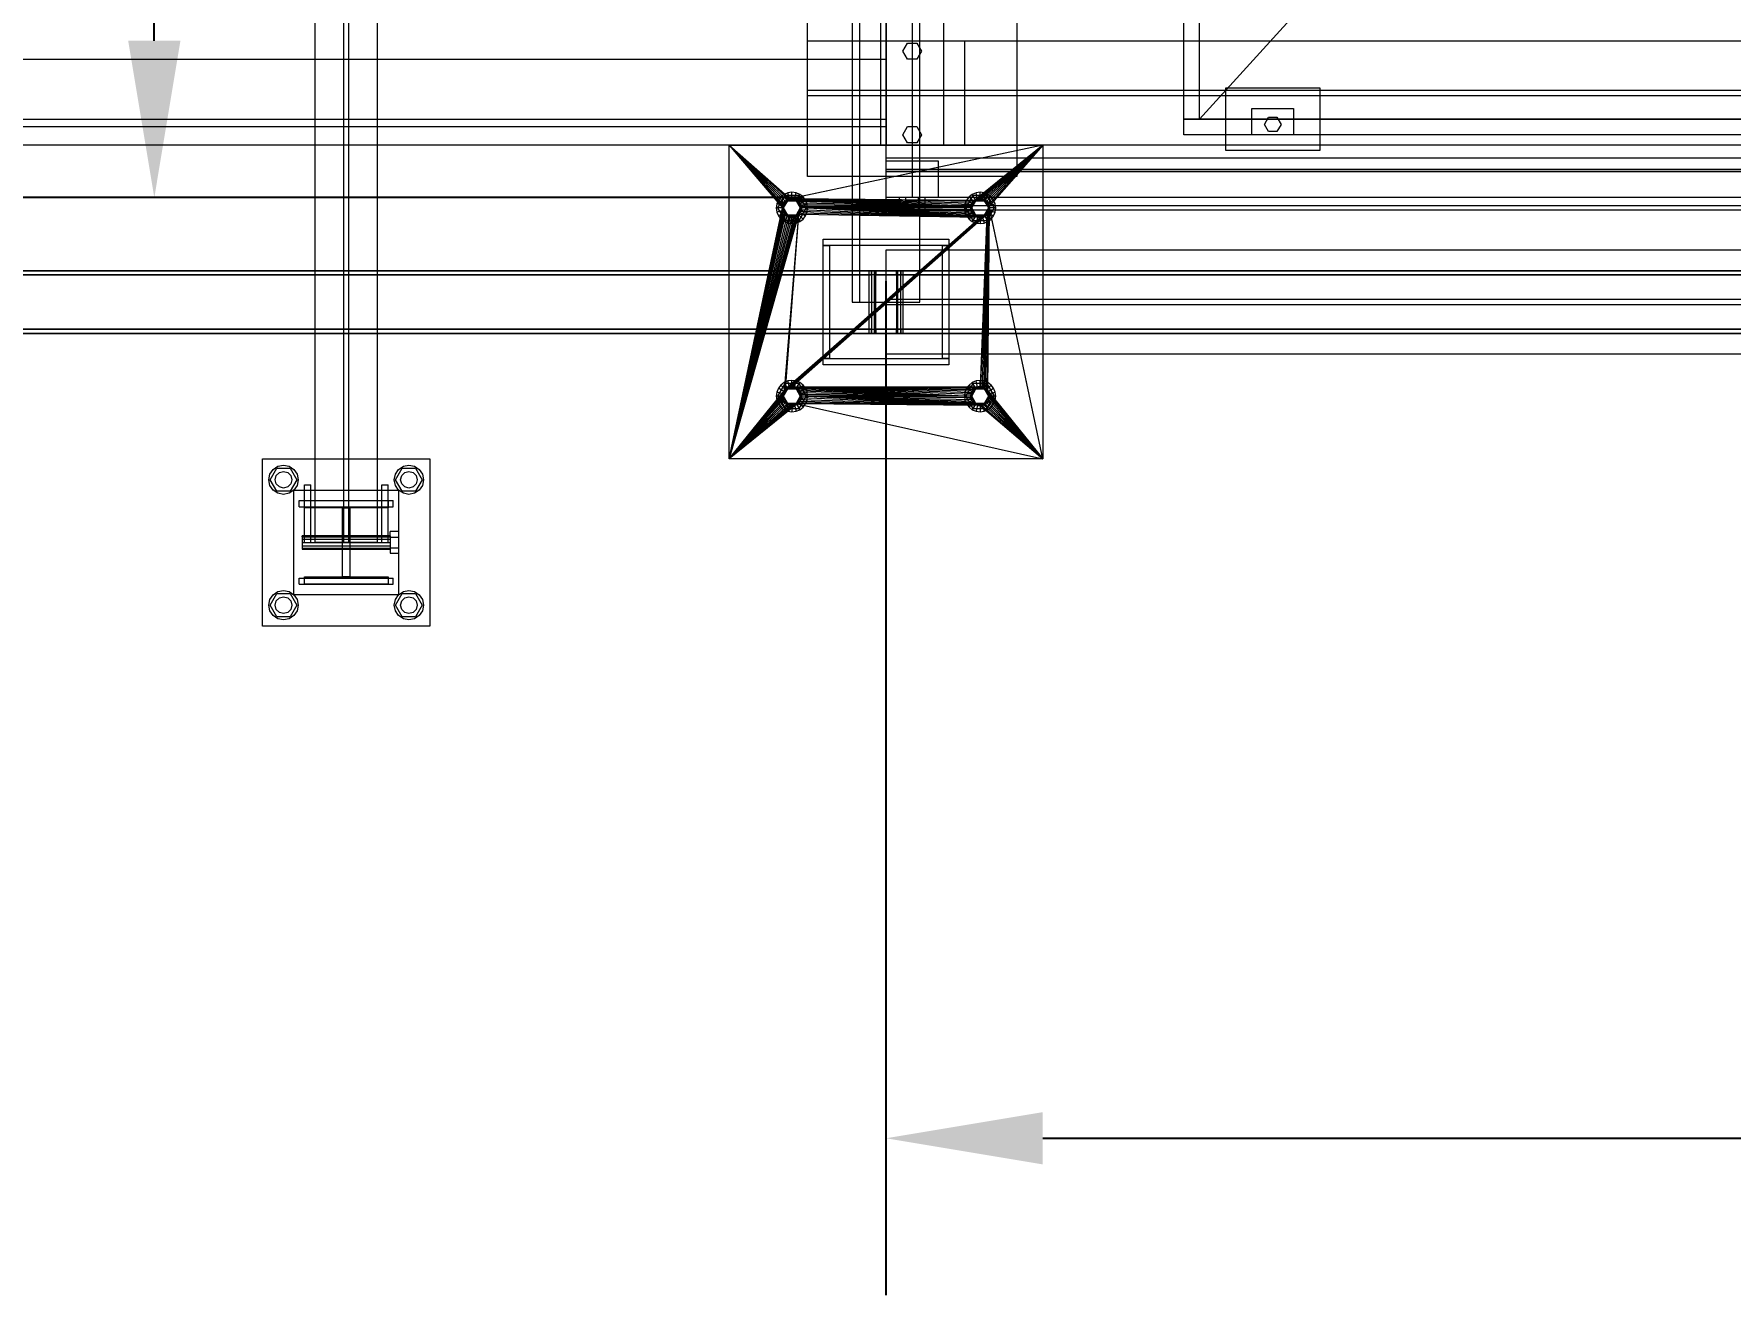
# Model space of a CAD drawing. Header units: millimetres. Extents: x -1970 to 34302, y -65268 to 6837.
# Drawn here: x 9754 to 11377, y -19700 to -18494 of the extents above; entities that cross this region are included whole.
import ezdxf

# ---------------------------------------------------------------- set-up
doc = ezdxf.new("R2010")
doc.units = ezdxf.units.MM
for name, color, linetype, lineweight in [('COTAS_O', 1, 'Continuous', 0), ('superior_C01', 7, 'Continuous', 0), ('superior_mezcladora', 7, 'Continuous', 0)]:
    doc.layers.add(name, color=color, linetype=linetype, lineweight=lineweight)
doc.dimstyles.new('R19_100', dxfattribs={"dimtxt": 250, "dimasz": 150, "dimexe": 150, "dimexo": 80, "dimgap": 100, "dimtad": 1, "dimtih": 1, "dimtoh": 1, "dimdsep": 46, "dimcen": 0.09, "dimadec": 0, "dimazin": 0, "dimtfac": 1, "dimtdec": 4, "dimtofl": 0, "dimtmove": 0, "dimatfit": 3, "dimfxl": 1, "dimtolj": 1, "dimtzin": 0, "dimarcsym": 0})

# ---------------------------------------------------------------- blocks, each defined once
blk = doc.blocks.new('*D28')
at = {"layer": 'COTAS_O', "color": 0, "lineweight": -2, "transparency": 16777216}
for p, q in [((10569.5, -18730), (10569.5, -19700)), ((16769.5, -18730), (16769.5, -19700)), ((10719.5, -19550), (16619.5, -19550))]:
    blk.add_line(p, q, dxfattribs=at)
at = {"layer": 'COTAS_O', "color": 0, "transparency": 16777216}
for points in [[(10719.5, -19525), (10719.5, -19575), (10569.5, -19550)], [(16619.5, -19525), (16619.5, -19575), (16769.5, -19550)]]:
    blk.add_solid(points, dxfattribs=at)
at = {"layer": 'Defpoints', "color": 0, "transparency": 16777216}
for p in [(10569.5, -18650), (16769.5, -18650), (16769.5, -19550)]:
    blk.add_point(p, dxfattribs=at)
blk = doc.blocks.new('*D29')
at = {"layer": 'COTAS_O', "color": 0, "lineweight": -2, "transparency": 16777216}
for p, q in [((10489.5, -17350), (9719.5, -17350)), ((9869.5, -18500), (9869.5, -17500)), ((10489.5, -18650), (9719.5, -18650))]:
    blk.add_line(p, q, dxfattribs=at)
at = {"layer": 'COTAS_O', "color": 0, "transparency": 16777216}
for points in [[(9844.5, -17500), (9894.5, -17500), (9869.5, -17350)], [(9844.5, -18500), (9894.5, -18500), (9869.5, -18650)]]:
    blk.add_solid(points, dxfattribs=at)
at = {"layer": 'Defpoints', "color": 0, "transparency": 16777216}
for p in [(9869.5, -17350), (10569.5, -17350), (10569.5, -18650)]:
    blk.add_point(p, dxfattribs=at)

msp = doc.modelspace()

# ---------------------------------------------------------------- linework, layer by layer
at = {"layer": 'superior_C01'}
for p, q in [((10023.098, -17020), (10023.098, -18980)), ((10050.598, -17020), (10050.598, -18980)), ((10055.598, -18980), (10055.598, -17020)), ((10083.098, -18980), (10083.098, -17020)), ((9973.098, -19060), (9973.098, -18900)), ((9973.098, -18900), (10133.098, -18900)), ((10133.098, -18900), (10133.098, -19060)), ((9979.098, -18920), (9980.163, -18914.642)), ((9980.163, -18925.358), (9979.098, -18920)), ((9980.163, -18914.642), (9983.198, -18910.101)), ((9980.298, -18920), (9986.698, -18908.915)), ((9986.698, -18931.085), (9980.298, -18920)), ((9983.198, -18910.101), (9987.74, -18907.066)), ((9985.098, -18920), (9986.169, -18916)), ((9986.169, -18924), (9985.098, -18920)), ((9986.169, -18916), (9989.098, -18913.072)), ((9986.698, -18908.915), (9999.498, -18908.915)), ((9987.74, -18907.066), (9993.098, -18906)), ((9989.098, -18913.072), (9993.098, -18912)), ((9993.098, -18906), (9998.455, -18907.066)), ((9993.098, -18912), (9997.098, -18913.072)), ((9997.098, -18913.072), (10000.026, -18916)), ((9998.455, -18907.066), (10002.997, -18910.101)), ((9999.498, -18908.915), (10005.898, -18920)), ((10005.898, -18920), (9999.498, -18931.085)), ((10000.026, -18916), (10001.098, -18920)), ((10001.098, -18920), (10000.026, -18924)), ((10002.997, -18910.101), (10006.032, -18914.642)), ((10006.032, -18914.642), (10007.098, -18920)), ((10007.098, -18920), (10006.032, -18925.358)), ((10099.098, -18920), (10100.163, -18914.642)), ((10100.163, -18925.358), (10099.098, -18920)), ((10100.163, -18914.642), (10103.198, -18910.101)), ((10100.298, -18920), (10106.698, -18908.915)), ((10106.698, -18931.085), (10100.298, -18920)), ((10103.198, -18910.101), (10107.74, -18907.066)), ((10105.098, -18920), (10106.169, -18916)), ((10106.169, -18924), (10105.098, -18920)), ((10106.169, -18916), (10109.098, -18913.072)), ((10106.698, -18908.915), (10119.498, -18908.915)), ((10107.74, -18907.066), (10113.098, -18906)), ((10109.098, -18913.072), (10113.098, -18912)), ((10113.098, -18906), (10118.455, -18907.066)), ((10113.098, -18912), (10117.098, -18913.072)), ((10117.098, -18913.072), (10120.026, -18916)), ((10118.455, -18907.066), (10122.997, -18910.101)), ((10119.498, -18908.915), (10125.898, -18920)), ((10125.898, -18920), (10119.498, -18931.085)), ((10120.026, -18916), (10121.098, -18920)), ((10121.098, -18920), (10120.026, -18924)), ((10122.997, -18910.101), (10126.032, -18914.642)), ((10126.032, -18914.642), (10127.098, -18920)), ((10127.098, -18920), (10126.032, -18925.358)), ((9983.198, -18929.899), (9980.163, -18925.358)), ((9987.74, -18932.934), (9983.198, -18929.899)), ((9989.098, -18926.928), (9986.169, -18924)), ((9999.498, -18931.085), (9986.698, -18931.085)), ((9993.098, -18934), (9987.74, -18932.934)), ((9993.098, -18928), (9989.098, -18926.928)), ((9997.098, -18926.928), (9993.098, -18928)), ((9998.455, -18932.934), (9993.098, -18934)), ((10000.026, -18924), (9997.098, -18926.928)), ((10002.997, -18929.899), (9998.455, -18932.934)), ((10006.032, -18925.358), (10002.997, -18929.899)), ((10003.098, -19030), (10003.098, -18930)), ((10003.098, -18930), (10103.098, -18930)), ((10013.098, -18980), (10013.098, -18925)), ((10013.098, -18925), (10019.098, -18925)), ((10019.098, -18980), (10019.098, -18925)), ((10087.098, -18980), (10087.098, -18925)), ((10087.098, -18925), (10093.098, -18925)), ((10093.098, -18980), (10093.098, -18925)), ((10103.198, -18929.899), (10100.163, -18925.358)), ((10103.098, -18930), (10103.098, -19030)), ((10107.74, -18932.934), (10103.198, -18929.899)), ((10109.098, -18926.928), (10106.169, -18924)), ((10119.498, -18931.085), (10106.698, -18931.085)), ((10113.098, -18934), (10107.74, -18932.934)), ((10113.098, -18928), (10109.098, -18926.928)), ((10117.098, -18926.928), (10113.098, -18928)), ((10118.455, -18932.934), (10113.098, -18934)), ((10120.026, -18924), (10117.098, -18926.928)), ((10122.997, -18929.899), (10118.455, -18932.934)), ((10126.032, -18925.358), (10122.997, -18929.899)), ((10008.098, -18940), (10098.098, -18940)), ((10008.098, -18946), (10008.098, -18940)), ((10008.098, -18946), (10098.098, -18946)), ((10013.098, -18947), (10013.098, -18940)), ((10013.098, -18940), (10093.098, -18940)), ((10093.098, -18947), (10013.098, -18947)), ((10049.598, -19013), (10049.598, -18947)), ((10049.598, -18947), (10056.598, -18947)), ((10056.598, -18947), (10056.598, -19013)), ((10093.098, -18940), (10093.098, -18947)), ((10098.098, -18946), (10098.098, -18940)), ((10095.098, -18974.8), (10095.098, -18969.6)), ((10103.098, -18969.6), (10095.098, -18969.6)), ((10103.098, -18969.6), (10103.098, -18974.8)), ((10011.098, -18974.457), (10011.098, -18973.6)), ((10095.098, -18973.6), (10011.098, -18973.6)), ((10011.098, -18974.457), (10011.098, -18976.8)), ((10011.098, -18974.457), (10095.098, -18974.457)), ((10011.098, -18976.8), (10011.098, -18980)), ((10011.098, -18976.8), (10095.098, -18976.8)), ((10011.098, -18980), (10011.098, -18983.2)), ((10011.098, -18980), (10095.098, -18980)), ((10011.098, -18983.2), (10011.098, -18985.543)), ((10011.098, -18983.2), (10095.098, -18983.2)), ((10011.098, -18985.543), (10011.098, -18986.4)), ((10011.098, -18985.543), (10095.098, -18985.543)), ((10013.098, -18980), (10019.098, -18980)), ((10083.098, -18980), (10023.098, -18980)), ((10055.598, -18980), (10050.598, -18980)), ((10087.098, -18980), (10093.098, -18980)), ((10095.098, -18973.6), (10095.098, -18974.457)), ((10095.098, -18974.457), (10095.098, -18976.8)), ((10095.098, -18974.8), (10095.098, -18985.2)), ((10095.098, -18974.8), (10103.098, -18974.8)), ((10095.098, -18976.8), (10095.098, -18980)), ((10095.098, -18980), (10095.098, -18983.2)), ((10095.098, -18983.2), (10095.098, -18985.543)), ((10095.098, -18985.2), (10095.098, -18990.4)), ((10095.098, -18985.2), (10103.098, -18985.2)), ((10095.098, -18985.543), (10095.098, -18986.4)), ((10103.098, -18974.8), (10103.098, -18985.2)), ((10103.098, -18985.2), (10103.098, -18990.4)), ((10011.098, -18986.4), (10095.098, -18986.4)), ((10095.098, -18990.4), (10103.098, -18990.4)), ((10008.098, -19014), (10098.098, -19014)), ((10008.098, -19020), (10008.098, -19014)), ((10013.098, -19020), (10013.098, -19013)), ((10013.098, -19013), (10093.098, -19013)), ((10056.598, -19013), (10049.598, -19013)), ((10093.098, -19013), (10093.098, -19020)), ((10098.098, -19020), (10098.098, -19014)), ((9979.098, -19040), (9980.163, -19034.642)), ((9980.163, -19034.642), (9983.198, -19030.101)), ((9980.298, -19040), (9986.698, -19028.915)), ((9983.198, -19030.101), (9987.74, -19027.066)), ((9986.169, -19036), (9989.098, -19033.072)), ((9986.698, -19028.915), (9999.498, -19028.915)), ((9987.74, -19027.066), (9993.098, -19026)), ((9989.098, -19033.072), (9993.098, -19032)), ((9993.098, -19026), (9998.455, -19027.066)), ((9993.098, -19032), (9997.098, -19033.072)), ((9997.098, -19033.072), (10000.026, -19036)), ((9998.455, -19027.066), (10002.997, -19030.101)), ((9999.498, -19028.915), (10005.898, -19040)), ((10002.997, -19030.101), (10006.032, -19034.642)), ((10103.098, -19030), (10003.098, -19030)), ((10006.032, -19034.642), (10007.098, -19040)), ((10008.098, -19020), (10098.098, -19020)), ((10093.098, -19020), (10013.098, -19020)), ((10099.098, -19040), (10100.163, -19034.642)), ((10100.163, -19034.642), (10103.198, -19030.101)), ((10100.298, -19040), (10106.698, -19028.915)), ((10103.198, -19030.101), (10107.74, -19027.066)), ((10106.169, -19036), (10109.098, -19033.072)), ((10106.698, -19028.915), (10119.498, -19028.915)), ((10107.74, -19027.066), (10113.098, -19026)), ((10109.098, -19033.072), (10113.098, -19032)), ((10113.098, -19026), (10118.455, -19027.066)), ((10113.098, -19032), (10117.098, -19033.072)), ((10117.098, -19033.072), (10120.026, -19036)), ((10118.455, -19027.066), (10122.997, -19030.101)), ((10119.498, -19028.915), (10125.898, -19040)), ((10122.997, -19030.101), (10126.032, -19034.642)), ((10126.032, -19034.642), (10127.098, -19040)), ((9980.163, -19045.358), (9979.098, -19040)), ((9983.198, -19049.899), (9980.163, -19045.358)), ((9986.698, -19051.085), (9980.298, -19040)), ((9987.74, -19052.934), (9983.198, -19049.899)), ((9985.098, -19040), (9986.169, -19036)), ((9986.169, -19044), (9985.098, -19040)), ((9989.098, -19046.928), (9986.169, -19044)), ((9999.498, -19051.085), (9986.698, -19051.085)), ((9993.098, -19048), (9989.098, -19046.928)), ((9997.098, -19046.928), (9993.098, -19048)), ((10000.026, -19044), (9997.098, -19046.928)), ((10002.997, -19049.899), (9998.455, -19052.934)), ((10005.898, -19040), (9999.498, -19051.085)), ((10000.026, -19036), (10001.098, -19040)), ((10001.098, -19040), (10000.026, -19044)), ((10006.032, -19045.358), (10002.997, -19049.899)), ((10007.098, -19040), (10006.032, -19045.358)), ((10100.163, -19045.358), (10099.098, -19040)), ((10103.198, -19049.899), (10100.163, -19045.358)), ((10106.698, -19051.085), (10100.298, -19040)), ((10107.74, -19052.934), (10103.198, -19049.899)), ((10105.098, -19040), (10106.169, -19036)), ((10106.169, -19044), (10105.098, -19040)), ((10109.098, -19046.928), (10106.169, -19044)), ((10119.498, -19051.085), (10106.698, -19051.085)), ((10113.098, -19048), (10109.098, -19046.928)), ((10117.098, -19046.928), (10113.098, -19048)), ((10120.026, -19044), (10117.098, -19046.928)), ((10122.997, -19049.899), (10118.455, -19052.934)), ((10125.898, -19040), (10119.498, -19051.085)), ((10120.026, -19036), (10121.098, -19040)), ((10121.098, -19040), (10120.026, -19044)), ((10126.032, -19045.358), (10122.997, -19049.899)), ((10127.098, -19040), (10126.032, -19045.358)), ((10133.098, -19060), (9973.098, -19060)), ((9993.098, -19054), (9987.74, -19052.934)), ((9998.455, -19052.934), (9993.098, -19054)), ((10113.098, -19054), (10107.74, -19052.934)), ((10118.455, -19052.934), (10113.098, -19054))]:
    msp.add_line(p, q, dxfattribs=at)
at = {"layer": 'superior_mezcladora'}
for p, q in [((10537.029, -17250), (10537.029, -18750)), ((10544.529, -18750), (10544.529, -17250)), ((10602.029, -18750), (10602.029, -17250)), ((10569.529, -18650), (10569.529, -17350)), ((10594.529, -17350), (10594.529, -18650)), ((10569.529, -18625), (10569.529, -17375)), ((10594.529, -17375), (10594.529, -18625)), ((10564.529, -18600), (10564.529, -17400)), ((10569.529, -17400), (10569.529, -18600)), ((10624.529, -17400), (10624.529, -18600)), ((10854.529, -18575), (10854.529, -17425)), ((10869.529, -18575), (10869.529, -17425)), ((10869.529, -18575), (11119.529, -18300)), ((10494.529, -18630), (10494.529, -18470)), ((10694.529, -18470), (10694.529, -18630)), ((10494.529, -18600), (10494.529, -18500)), ((10494.529, -18500), (16814.529, -18500)), ((10544.529, -18600), (10544.529, -18500)), ((10544.529, -18500), (10644.529, -18500)), ((10585.529, -18510), (10590.029, -18502.206)), ((10590.029, -18517.794), (10585.529, -18510)), ((10590.029, -18502.206), (10599.029, -18502.206)), ((10599.029, -18502.206), (10603.529, -18510)), ((10603.529, -18510), (10599.029, -18517.794)), ((10644.529, -18500), (10644.529, -18600)), ((9119.529, -18517.5), (10569.529, -18517.5)), ((10569.529, -18517.5), (10569.529, -18582.5)), ((10599.029, -18517.794), (10590.029, -18517.794)), ((10494.529, -18552.8), (10494.529, -18547.2)), ((10494.529, -18547.2), (16814.529, -18547.2)), ((10894.529, -18605), (10894.529, -18545)), ((10894.529, -18545), (10984.529, -18545)), ((10984.529, -18545), (10984.529, -18605)), ((16814.529, -18552.8), (10494.529, -18552.8)), ((9119.529, -18575), (10569.529, -18575)), ((10569.529, -18575), (10569.529, -18582.5)), ((10854.529, -18590), (10854.529, -18575)), ((10854.529, -18575), (11834.529, -18575)), ((10869.529, -18575), (10854.529, -18575)), ((11819.529, -18575), (10869.529, -18575)), ((10919.529, -18590), (10919.529, -18565)), ((10919.529, -18565), (10959.529, -18565)), ((10931.529, -18580), (10935.529, -18573.072)), ((10935.529, -18586.928), (10931.529, -18580)), ((10935.529, -18573.072), (10943.529, -18573.072)), ((10943.529, -18573.072), (10947.529, -18580)), ((10947.529, -18580), (10943.529, -18586.928)), ((10959.529, -18565), (10959.529, -18590)), ((10569.529, -18582.5), (9119.529, -18582.5)), ((10585.529, -18590), (10590.029, -18582.206)), ((10590.029, -18597.794), (10585.529, -18590)), ((10590.029, -18582.206), (10599.029, -18582.206)), ((10599.029, -18582.206), (10603.529, -18590)), ((10603.529, -18590), (10599.029, -18597.794)), ((11834.529, -18590), (10854.529, -18590)), ((10959.529, -18590), (10919.529, -18590)), ((10943.529, -18586.928), (10935.529, -18586.928)), ((10569.529, -18600), (9119.529, -18600)), ((10419.529, -18900), (10419.529, -18600)), ((10419.529, -18600), (10470.529, -18660)), ((10419.529, -18600), (10470.702, -18658.244)), ((10419.529, -18600), (10471.214, -18656.556)), ((10419.529, -18600), (10472.045, -18655)), ((10419.529, -18600), (10473.165, -18653.636)), ((10419.529, -18600), (10474.528, -18652.517)), ((10419.529, -18600), (10476.084, -18651.685)), ((10419.529, -18600), (10477.773, -18651.173)), ((10419.529, -18600), (10719.529, -18600)), ((10719.529, -18600), (10477.773, -18651.173)), ((10719.529, -18600), (10479.529, -18651)), ((16814.529, -18600), (10494.529, -18600)), ((10644.529, -18600), (10544.529, -18600)), ((10624.529, -18600), (10564.529, -18600)), ((10569.529, -18662), (10569.529, -18612)), ((10569.529, -18612), (16769.529, -18612)), ((10599.029, -18597.794), (10590.029, -18597.794)), ((10719.529, -18600), (10654.528, -18652.517)), ((10719.529, -18600), (10656.084, -18651.685)), ((10719.529, -18600), (10657.773, -18651.173)), ((10719.529, -18600), (10659.529, -18651)), ((10719.529, -18600), (10661.284, -18651.173)), ((10719.529, -18600), (10662.973, -18651.685)), ((10719.529, -18600), (10664.529, -18652.517)), ((10719.529, -18600), (10665.893, -18653.636)), ((10719.529, -18600), (10667.012, -18655)), ((10719.529, -18600), (10667.843, -18656.556)), ((10719.529, -18600), (10668.356, -18658.244)), ((10719.529, -18600), (10719.529, -18900)), ((10984.529, -18605), (10894.529, -18605)), ((10569.529, -18650), (10569.529, -18615)), ((10569.529, -18615), (10619.529, -18615)), ((10569.529, -18658), (10569.529, -18623)), ((10569.529, -18623), (16769.529, -18623)), ((10569.529, -18650), (10569.529, -18625)), ((10569.529, -18625), (16769.529, -18625)), ((10594.529, -18625), (10569.529, -18625)), ((16169.529, -18625), (10594.529, -18625)), ((10619.529, -18615), (10619.529, -18650)), ((10475.646, -18645.511), (10472.029, -18647.01)), ((10479.529, -18645), (10475.646, -18645.511)), ((10477.199, -18651.307), (10475.646, -18645.511)), ((10483.411, -18645.511), (10479.529, -18645)), ((10479.529, -18651), (10479.529, -18645)), ((10481.858, -18651.307), (10483.411, -18645.511)), ((10487.029, -18647.01), (10483.411, -18645.511)), ((10694.529, -18630), (10494.529, -18630)), ((10655.646, -18645.511), (10652.029, -18647.01)), ((10659.529, -18645), (10655.646, -18645.511)), ((10657.199, -18651.307), (10655.646, -18645.511)), ((10663.411, -18645.511), (10659.529, -18645)), ((10659.529, -18651), (10659.529, -18645)), ((10661.858, -18651.307), (10663.411, -18645.511)), ((10667.029, -18647.01), (10663.411, -18645.511)), ((10419.529, -18900), (10470.529, -18660)), ((10470.702, -18661.756), (10419.529, -18900)), ((10465.04, -18656.118), (10464.529, -18660)), ((10470.529, -18660), (10464.529, -18660)), ((10464.529, -18660), (10465.04, -18663.882)), ((10466.538, -18652.5), (10465.04, -18656.118)), ((10470.835, -18657.671), (10465.04, -18656.118)), ((10472.604, -18648.006), (10465.679, -18660)), ((10471.529, -18660), (10465.679, -18660)), ((10465.679, -18660), (10472.604, -18671.994)), ((10468.922, -18649.393), (10466.538, -18652.5)), ((10471.734, -18655.5), (10466.538, -18652.5)), ((10472.029, -18647.01), (10468.922, -18649.393)), ((10473.165, -18653.636), (10468.922, -18649.393)), ((10470.529, -18660), (10470.835, -18657.671)), ((10470.702, -18658.244), (10470.529, -18660)), ((10470.529, -18660), (10470.702, -18661.756)), ((10470.835, -18662.329), (10470.529, -18660)), ((10471.214, -18656.556), (10470.702, -18658.244)), ((10470.702, -18661.756), (10471.214, -18663.444)), ((10470.835, -18657.671), (10471.734, -18655.5)), ((10472.045, -18655), (10471.214, -18656.556)), ((10471.529, -18660), (10475.529, -18653.072)), ((10471.529, -18660), (10471.801, -18657.929)), ((10471.801, -18662.071), (10471.529, -18660)), ((10475.529, -18666.928), (10471.529, -18660)), ((10471.734, -18655.5), (10473.165, -18653.636)), ((10471.801, -18657.929), (10472.6, -18656)), ((10475.029, -18652.206), (10472.029, -18647.01)), ((10473.165, -18653.636), (10472.045, -18655)), ((10472.6, -18656), (10473.872, -18654.343)), ((10486.454, -18648.006), (10472.604, -18648.006)), ((10475.529, -18653.072), (10472.604, -18648.006)), ((10473.165, -18653.636), (10475.029, -18652.206)), ((10474.528, -18652.517), (10473.165, -18653.636)), ((10473.872, -18654.343), (10475.529, -18653.072)), ((10476.084, -18651.685), (10474.528, -18652.517)), ((10475.029, -18652.206), (10477.199, -18651.307)), ((10475.529, -18653.072), (10477.458, -18652.273)), ((10475.529, -18653.072), (10483.529, -18653.072)), ((10477.773, -18651.173), (10476.084, -18651.685)), ((10477.199, -18651.307), (10479.529, -18651)), ((10477.458, -18652.273), (10479.529, -18652)), ((10479.529, -18651), (10477.773, -18651.173)), ((10481.284, -18651.173), (10479.529, -18651)), ((10479.529, -18651), (10650.702, -18658.244)), ((10479.529, -18651), (10651.214, -18656.556)), ((10479.529, -18651), (10652.045, -18655)), ((10479.529, -18651), (10653.165, -18653.636)), ((10479.529, -18651), (10654.528, -18652.517)), ((10479.529, -18651), (10481.858, -18651.307)), ((10479.529, -18652), (10481.599, -18652.273)), ((10482.973, -18651.685), (10481.284, -18651.173)), ((10481.284, -18651.173), (10650.702, -18658.244)), ((10481.599, -18652.273), (10483.529, -18653.072)), ((10481.858, -18651.307), (10484.029, -18652.206)), ((10484.529, -18652.517), (10482.973, -18651.685)), ((10482.973, -18651.685), (10650.702, -18658.244)), ((10483.529, -18653.072), (10486.454, -18648.006)), ((10483.529, -18653.072), (10485.185, -18654.343)), ((10483.529, -18653.072), (10487.529, -18660)), ((10487.529, -18660), (10483.529, -18666.928)), ((10484.029, -18652.206), (10487.029, -18647.01)), ((10484.029, -18652.206), (10485.893, -18653.636)), ((10485.893, -18653.636), (10484.529, -18652.517)), ((10484.529, -18652.517), (10650.702, -18658.244)), ((10485.185, -18654.343), (10486.457, -18656)), ((10485.893, -18653.636), (10490.135, -18649.393)), ((10487.012, -18655), (10485.893, -18653.636)), ((10485.893, -18653.636), (10650.702, -18658.244)), ((10485.893, -18653.636), (10487.323, -18655.5)), ((10493.379, -18660), (10486.454, -18648.006)), ((10486.454, -18671.994), (10493.379, -18660)), ((10486.457, -18656), (10487.256, -18657.929)), ((10487.843, -18656.556), (10487.012, -18655)), ((10487.012, -18655), (10650.702, -18658.244)), ((10490.135, -18649.393), (10487.029, -18647.01)), ((10487.256, -18657.929), (10487.529, -18660)), ((10487.529, -18660), (10487.256, -18662.071)), ((10487.323, -18655.5), (10492.519, -18652.5)), ((10487.323, -18655.5), (10488.222, -18657.671)), ((10493.379, -18660), (10487.529, -18660)), ((10488.356, -18658.244), (10487.843, -18656.556)), ((10487.843, -18656.556), (10650.702, -18658.244)), ((10487.843, -18663.444), (10488.356, -18661.756)), ((10488.222, -18657.671), (10494.017, -18656.118)), ((10488.222, -18657.671), (10488.529, -18660)), ((10488.529, -18660), (10488.222, -18662.329)), ((10488.529, -18660), (10488.356, -18658.244)), ((10488.356, -18658.244), (10650.702, -18658.244)), ((10488.356, -18661.756), (10488.529, -18660)), ((10659.529, -18669), (10488.356, -18661.756)), ((10488.529, -18660), (10650.702, -18658.244)), ((10650.529, -18660), (10488.529, -18660)), ((10650.702, -18661.756), (10488.529, -18660)), ((10651.214, -18663.444), (10488.529, -18660)), ((10652.045, -18665), (10488.529, -18660)), ((10653.165, -18666.364), (10488.529, -18660)), ((10654.528, -18667.483), (10488.529, -18660)), ((10656.084, -18668.315), (10488.529, -18660)), ((10657.773, -18668.827), (10488.529, -18660)), ((10659.529, -18669), (10488.529, -18660)), ((10494.529, -18660), (10488.529, -18660)), ((10492.519, -18652.5), (10490.135, -18649.393)), ((10494.017, -18656.118), (10492.519, -18652.5)), ((10494.529, -18660), (10494.017, -18656.118)), ((10494.017, -18663.882), (10494.529, -18660)), ((16769.529, -18650), (10569.529, -18650)), ((10594.529, -18650), (10569.529, -18650)), ((10619.529, -18650), (10569.529, -18650)), ((16769.529, -18658), (10569.529, -18658)), ((10588.529, -18650), (10582.529, -18650)), ((10582.529, -18662), (10582.529, -18650)), ((10600.529, -18650), (10588.529, -18650)), ((10588.529, -18662), (10588.529, -18650)), ((10606.529, -18650), (10600.529, -18650)), ((10600.529, -18662), (10600.529, -18650)), ((10606.529, -18650), (10606.529, -18662)), ((10645.04, -18656.118), (10644.529, -18660)), ((10650.529, -18660), (10644.529, -18660)), ((10644.529, -18660), (10645.04, -18663.882)), ((10646.538, -18652.5), (10645.04, -18656.118)), ((10650.835, -18657.671), (10645.04, -18656.118)), ((10652.604, -18648.006), (10645.679, -18660)), ((10651.529, -18660), (10645.679, -18660)), ((10645.679, -18660), (10652.604, -18671.994)), ((10648.922, -18649.393), (10646.538, -18652.5)), ((10651.734, -18655.5), (10646.538, -18652.5)), ((10652.029, -18647.01), (10648.922, -18649.393)), ((10653.165, -18653.636), (10648.922, -18649.393)), ((10650.529, -18660), (10650.835, -18657.671)), ((10650.702, -18658.244), (10650.529, -18660)), ((10650.529, -18660), (10650.702, -18661.756)), ((10650.835, -18662.329), (10650.529, -18660)), ((10651.214, -18656.556), (10650.702, -18658.244)), ((10650.702, -18661.756), (10651.214, -18663.444)), ((10650.835, -18657.671), (10651.734, -18655.5)), ((10652.045, -18655), (10651.214, -18656.556)), ((10651.529, -18660), (10655.529, -18653.072)), ((10651.529, -18660), (10651.801, -18657.929)), ((10651.801, -18662.071), (10651.529, -18660)), ((10655.529, -18666.928), (10651.529, -18660)), ((10651.734, -18655.5), (10653.165, -18653.636)), ((10651.801, -18657.929), (10652.6, -18656)), ((10655.029, -18652.206), (10652.029, -18647.01)), ((10653.165, -18653.636), (10652.045, -18655)), ((10652.6, -18656), (10653.872, -18654.343)), ((10666.454, -18648.006), (10652.604, -18648.006)), ((10655.529, -18653.072), (10652.604, -18648.006)), ((10653.165, -18653.636), (10655.029, -18652.206)), ((10654.528, -18652.517), (10653.165, -18653.636)), ((10653.872, -18654.343), (10655.529, -18653.072)), ((10656.084, -18651.685), (10654.528, -18652.517)), ((10655.029, -18652.206), (10657.199, -18651.307)), ((10655.529, -18653.072), (10657.458, -18652.273)), ((10655.529, -18653.072), (10663.529, -18653.072)), ((10657.773, -18651.173), (10656.084, -18651.685)), ((10657.199, -18651.307), (10659.529, -18651)), ((10657.458, -18652.273), (10659.529, -18652)), ((10659.529, -18651), (10657.773, -18651.173)), ((10661.284, -18651.173), (10659.529, -18651)), ((10659.529, -18651), (10661.858, -18651.307)), ((10659.529, -18652), (10661.599, -18652.273)), ((10668.529, -18660), (10659.529, -18831)), ((10668.356, -18661.756), (10659.529, -18831)), ((10662.973, -18651.685), (10661.284, -18651.173)), ((10668.529, -18660), (10661.284, -18831.173)), ((10661.599, -18652.273), (10663.529, -18653.072)), ((10661.858, -18651.307), (10664.029, -18652.206)), ((10664.529, -18652.517), (10662.973, -18651.685)), ((10662.973, -18831.685), (10668.529, -18660)), ((10663.529, -18653.072), (10666.454, -18648.006)), ((10663.529, -18653.072), (10665.185, -18654.343)), ((10663.529, -18653.072), (10667.529, -18660)), ((10667.529, -18660), (10663.529, -18666.928)), ((10664.029, -18652.206), (10667.029, -18647.01)), ((10664.029, -18652.206), (10665.893, -18653.636)), ((10665.893, -18653.636), (10664.529, -18652.517)), ((10664.529, -18832.517), (10668.529, -18660)), ((10665.185, -18654.343), (10666.457, -18656)), ((10665.893, -18653.636), (10670.135, -18649.393)), ((10667.012, -18655), (10665.893, -18653.636)), ((10665.893, -18653.636), (10667.323, -18655.5)), ((10665.893, -18833.636), (10668.529, -18660)), ((10673.379, -18660), (10666.454, -18648.006)), ((10666.454, -18671.994), (10673.379, -18660)), ((10666.457, -18656), (10667.256, -18657.929)), ((10667.843, -18656.556), (10667.012, -18655)), ((10667.012, -18835), (10668.529, -18660)), ((10670.135, -18649.393), (10667.029, -18647.01)), ((10667.256, -18657.929), (10667.529, -18660)), ((10667.529, -18660), (10667.256, -18662.071)), ((10667.323, -18655.5), (10672.519, -18652.5)), ((10667.323, -18655.5), (10668.222, -18657.671)), ((10673.379, -18660), (10667.529, -18660)), ((10668.356, -18658.244), (10667.843, -18656.556)), ((10667.843, -18663.444), (10668.356, -18661.756)), ((10668.222, -18657.671), (10674.017, -18656.118)), ((10668.222, -18657.671), (10668.529, -18660)), ((10668.529, -18660), (10668.222, -18662.329)), ((10719.529, -18900), (10668.356, -18658.244)), ((10668.529, -18660), (10668.356, -18658.244)), ((10668.356, -18661.756), (10668.529, -18660)), ((10719.529, -18900), (10668.529, -18660)), ((10674.529, -18660), (10668.529, -18660)), ((10672.519, -18652.5), (10670.135, -18649.393)), ((10674.017, -18656.118), (10672.519, -18652.5)), ((10674.529, -18660), (10674.017, -18656.118)), ((10674.017, -18663.882), (10674.529, -18660)), ((10471.214, -18663.444), (10419.529, -18900)), ((10472.045, -18665), (10419.529, -18900)), ((10473.165, -18666.364), (10419.529, -18900)), ((10485.893, -18666.364), (10419.529, -18900)), ((10474.528, -18667.483), (10419.529, -18900)), ((10484.529, -18667.483), (10419.529, -18900)), ((10476.084, -18668.315), (10419.529, -18900)), ((10482.973, -18668.315), (10419.529, -18900)), ((10477.773, -18668.827), (10419.529, -18900)), ((10481.284, -18668.827), (10419.529, -18900)), ((10479.529, -18669), (10419.529, -18900)), ((10470.835, -18662.329), (10465.04, -18663.882)), ((10465.04, -18663.882), (10466.538, -18667.5)), ((10471.734, -18664.5), (10466.538, -18667.5)), ((10466.538, -18667.5), (10468.922, -18670.607)), ((10473.165, -18666.364), (10468.922, -18670.607)), ((10468.922, -18670.607), (10472.029, -18672.99)), ((10471.734, -18664.5), (10470.835, -18662.329)), ((10471.214, -18663.444), (10472.045, -18665)), ((10473.165, -18666.364), (10471.734, -18664.5)), ((10472.6, -18664), (10471.801, -18662.071)), ((10475.029, -18667.794), (10472.029, -18672.99)), ((10472.029, -18672.99), (10475.646, -18674.489)), ((10472.045, -18665), (10473.165, -18666.364)), ((10485.893, -18666.364), (10472.045, -18835)), ((10473.872, -18665.657), (10472.6, -18664)), ((10475.529, -18666.928), (10472.604, -18671.994)), ((10472.604, -18671.994), (10486.454, -18671.994)), ((10473.165, -18666.364), (10474.528, -18667.483)), ((10485.893, -18666.364), (10473.165, -18833.636)), ((10665.893, -18666.364), (10473.165, -18833.636)), ((10475.029, -18667.794), (10473.165, -18666.364)), ((10664.529, -18667.483), (10473.165, -18833.636)), ((10662.973, -18668.315), (10473.165, -18833.636)), ((10661.284, -18668.827), (10473.165, -18833.636)), ((10659.529, -18669), (10473.165, -18833.636)), ((10475.529, -18666.928), (10473.872, -18665.657)), ((10665.893, -18666.364), (10474.528, -18832.517)), ((10474.528, -18667.483), (10476.084, -18668.315)), ((10477.199, -18668.693), (10475.029, -18667.794)), ((10477.458, -18667.727), (10475.529, -18666.928)), ((10483.529, -18666.928), (10475.529, -18666.928)), ((10477.199, -18668.693), (10475.646, -18674.489)), ((10475.646, -18674.489), (10479.529, -18675)), ((10665.893, -18666.364), (10476.084, -18831.685)), ((10476.084, -18668.315), (10477.773, -18668.827)), ((10479.529, -18669), (10477.199, -18668.693)), ((10479.529, -18668), (10477.458, -18667.727)), ((10665.893, -18666.364), (10477.773, -18831.173)), ((10477.773, -18668.827), (10479.529, -18669)), ((10665.893, -18666.364), (10479.529, -18831)), ((10481.599, -18667.727), (10479.529, -18668)), ((10481.858, -18668.693), (10479.529, -18669)), ((10479.529, -18669), (10481.284, -18668.827)), ((10479.529, -18669), (10479.529, -18675)), ((10479.529, -18675), (10483.411, -18674.489)), ((10481.284, -18668.827), (10482.973, -18668.315)), ((10483.529, -18666.928), (10481.599, -18667.727)), ((10484.029, -18667.794), (10481.858, -18668.693)), ((10481.858, -18668.693), (10483.411, -18674.489)), ((10482.973, -18668.315), (10484.529, -18667.483)), ((10483.411, -18674.489), (10487.029, -18672.99)), ((10485.185, -18665.657), (10483.529, -18666.928)), ((10483.529, -18666.928), (10486.454, -18671.994)), ((10485.893, -18666.364), (10484.029, -18667.794)), ((10484.029, -18667.794), (10487.029, -18672.99)), ((10484.529, -18667.483), (10485.893, -18666.364)), ((10486.457, -18664), (10485.185, -18665.657)), ((10487.323, -18664.5), (10485.893, -18666.364)), ((10485.893, -18666.364), (10487.012, -18665)), ((10659.529, -18669), (10485.893, -18666.364)), ((10485.893, -18666.364), (10490.135, -18670.607)), ((10487.256, -18662.071), (10486.457, -18664)), ((10487.012, -18665), (10487.843, -18663.444)), ((10659.529, -18669), (10487.012, -18665)), ((10487.029, -18672.99), (10490.135, -18670.607)), ((10488.222, -18662.329), (10487.323, -18664.5)), ((10487.323, -18664.5), (10492.519, -18667.5)), ((10659.529, -18669), (10487.843, -18663.444)), ((10488.222, -18662.329), (10494.017, -18663.882)), ((10490.135, -18670.607), (10492.519, -18667.5)), ((10492.519, -18667.5), (10494.017, -18663.882)), ((16769.529, -18662), (10569.529, -18662)), ((10588.529, -18662), (10582.529, -18662)), ((10600.529, -18662), (10588.529, -18662)), ((10600.529, -18662), (10606.529, -18662)), ((10650.835, -18662.329), (10645.04, -18663.882)), ((10645.04, -18663.882), (10646.538, -18667.5)), ((10651.734, -18664.5), (10646.538, -18667.5)), ((10646.538, -18667.5), (10648.922, -18670.607)), ((10653.165, -18666.364), (10648.922, -18670.607)), ((10648.922, -18670.607), (10652.029, -18672.99)), ((10651.734, -18664.5), (10650.835, -18662.329)), ((10651.214, -18663.444), (10652.045, -18665)), ((10653.165, -18666.364), (10651.734, -18664.5)), ((10652.6, -18664), (10651.801, -18662.071)), ((10655.029, -18667.794), (10652.029, -18672.99)), ((10652.029, -18672.99), (10655.646, -18674.489)), ((10652.045, -18665), (10653.165, -18666.364)), ((10653.872, -18665.657), (10652.6, -18664)), ((10655.529, -18666.928), (10652.604, -18671.994)), ((10652.604, -18671.994), (10666.454, -18671.994)), ((10653.165, -18666.364), (10654.528, -18667.483)), ((10655.029, -18667.794), (10653.165, -18666.364)), ((10655.529, -18666.928), (10653.872, -18665.657)), ((10654.528, -18667.483), (10656.084, -18668.315)), ((10657.199, -18668.693), (10655.029, -18667.794)), ((10657.458, -18667.727), (10655.529, -18666.928)), ((10663.529, -18666.928), (10655.529, -18666.928)), ((10657.199, -18668.693), (10655.646, -18674.489)), ((10655.646, -18674.489), (10659.529, -18675)), ((10656.084, -18668.315), (10657.773, -18668.827)), ((10659.529, -18669), (10657.199, -18668.693)), ((10659.529, -18668), (10657.458, -18667.727)), ((10657.773, -18668.827), (10659.529, -18669)), ((10667.843, -18663.444), (10659.529, -18831)), ((10667.012, -18665), (10659.529, -18831)), ((10665.893, -18666.364), (10659.529, -18831)), ((10661.599, -18667.727), (10659.529, -18668)), ((10661.858, -18668.693), (10659.529, -18669)), ((10659.529, -18669), (10661.284, -18668.827)), ((10659.529, -18669), (10659.529, -18675)), ((10659.529, -18675), (10663.411, -18674.489)), ((10661.284, -18668.827), (10662.973, -18668.315)), ((10663.529, -18666.928), (10661.599, -18667.727)), ((10664.029, -18667.794), (10661.858, -18668.693)), ((10661.858, -18668.693), (10663.411, -18674.489)), ((10662.973, -18668.315), (10664.529, -18667.483)), ((10663.411, -18674.489), (10667.029, -18672.99)), ((10665.185, -18665.657), (10663.529, -18666.928)), ((10663.529, -18666.928), (10666.454, -18671.994)), ((10665.893, -18666.364), (10664.029, -18667.794)), ((10664.029, -18667.794), (10667.029, -18672.99)), ((10664.529, -18667.483), (10665.893, -18666.364)), ((10666.457, -18664), (10665.185, -18665.657)), ((10667.323, -18664.5), (10665.893, -18666.364)), ((10665.893, -18666.364), (10667.012, -18665)), ((10665.893, -18666.364), (10670.135, -18670.607)), ((10667.256, -18662.071), (10666.457, -18664)), ((10667.012, -18665), (10667.843, -18663.444)), ((10667.029, -18672.99), (10670.135, -18670.607)), ((10668.222, -18662.329), (10667.323, -18664.5)), ((10667.323, -18664.5), (10672.519, -18667.5)), ((10668.222, -18662.329), (10674.017, -18663.882)), ((10670.135, -18670.607), (10672.519, -18667.5)), ((10672.519, -18667.5), (10674.017, -18663.882)), ((10509.529, -18696), (10509.529, -18690)), ((10509.529, -18690), (10629.529, -18690)), ((10629.529, -18690), (10629.529, -18696)), ((10629.529, -18696), (10509.529, -18696)), ((10509.529, -18804), (10509.529, -18696)), ((10509.529, -18696), (10515.529, -18696)), ((10515.529, -18696), (10515.529, -18804)), ((10569.529, -18800), (10569.529, -18700)), ((10569.529, -18700), (16769.529, -18700)), ((10623.529, -18804), (10623.529, -18696)), ((10623.529, -18696), (10629.529, -18696)), ((10629.529, -18696), (10629.529, -18804)), ((10553.33, -18720), (9228.33, -18720)), ((9230.49, -18720), (10555.49, -18720)), ((9230.49, -18724), (10555.49, -18724)), ((10583.567, -18720), (9258.567, -18720)), ((10583.567, -18724), (9258.567, -18724)), ((9260.727, -18720), (10585.727, -18720)), ((10553.33, -18780), (10553.33, -18720)), ((10553.33, -18720), (10555.49, -18720)), ((10555.49, -18720), (10555.49, -18780)), ((10555.49, -18724), (10555.49, -18720)), ((10555.49, -18720), (10583.567, -18720)), ((10583.567, -18724), (10555.49, -18724)), ((12624.784, -18720), (10558.117, -18720)), ((10558.117, -18720), (10558.117, -18780)), ((10559.639, -18720), (10558.117, -18720)), ((10559.639, -18780), (10559.639, -18720)), ((10559.639, -18720), (12626.305, -18720)), ((10559.639, -18720), (10559.639, -18724)), ((10579.418, -18720), (10559.639, -18720)), ((10559.639, -18724), (12626.305, -18724)), ((10559.639, -18724), (10579.418, -18724)), ((12646.085, -18720), (10579.418, -18720)), ((10579.418, -18720), (10579.418, -18780)), ((10580.94, -18720), (10579.418, -18720)), ((10579.418, -18724), (10579.418, -18720)), ((12646.085, -18724), (10579.418, -18724)), ((10580.94, -18780), (10580.94, -18720)), ((10580.94, -18720), (12647.606, -18720)), ((10583.567, -18780), (10583.567, -18720)), ((10583.567, -18720), (10585.727, -18720)), ((10583.567, -18720), (10583.567, -18724)), ((10585.727, -18720), (10585.727, -18780)), ((10537.029, -18750), (10602.029, -18750)), ((10537.029, -18750), (10544.529, -18750)), ((10569.529, -18752.8), (10569.529, -18747.2)), ((10569.529, -18747.2), (16769.529, -18747.2)), ((16769.529, -18752.8), (10569.529, -18752.8)), ((9228.33, -18780), (10553.33, -18780)), ((10555.49, -18776), (9230.49, -18776)), ((10555.49, -18780), (9230.49, -18780)), ((9258.567, -18776), (10583.567, -18776)), ((9258.567, -18780), (10583.567, -18780)), ((10585.727, -18780), (9260.727, -18780)), ((10555.49, -18780), (10553.33, -18780)), ((10555.49, -18780), (10555.49, -18776)), ((10555.49, -18776), (10583.567, -18776)), ((10583.567, -18780), (10555.49, -18780)), ((10558.117, -18780), (12624.784, -18780)), ((10558.117, -18780), (10559.639, -18780)), ((12626.305, -18776), (10559.639, -18776)), ((10559.639, -18776), (10559.639, -18780)), ((10579.418, -18776), (10559.639, -18776)), ((12626.305, -18780), (10559.639, -18780)), ((10559.639, -18780), (10579.418, -18780)), ((10579.418, -18780), (10579.418, -18776)), ((10579.418, -18776), (12646.085, -18776)), ((10579.418, -18780), (12646.085, -18780)), ((10579.418, -18780), (10580.94, -18780)), ((12647.606, -18780), (10580.94, -18780)), ((10583.567, -18776), (10583.567, -18780)), ((10585.727, -18780), (10583.567, -18780)), ((10509.529, -18810), (10509.529, -18804)), ((10509.529, -18804), (10629.529, -18804)), ((10515.529, -18804), (10509.529, -18804)), ((16769.529, -18800), (10569.529, -18800)), ((10629.529, -18804), (10623.529, -18804)), ((10629.529, -18804), (10629.529, -18810)), ((10629.529, -18810), (10509.529, -18810)), ((10419.529, -18900), (10472.045, -18835)), ((10419.529, -18900), (10471.214, -18836.556)), ((10419.529, -18900), (10470.702, -18838.244)), ((10470.529, -18840), (10419.529, -18900)), ((10465.04, -18836.118), (10464.529, -18840)), ((10470.529, -18840), (10464.529, -18840)), ((10464.529, -18840), (10465.04, -18843.882)), ((10466.538, -18832.5), (10465.04, -18836.118)), ((10470.835, -18837.671), (10465.04, -18836.118)), ((10472.604, -18828.006), (10465.679, -18840)), ((10471.529, -18840), (10465.679, -18840)), ((10465.679, -18840), (10472.604, -18851.994)), ((10468.922, -18829.393), (10466.538, -18832.5)), ((10471.734, -18835.5), (10466.538, -18832.5)), ((10472.029, -18827.01), (10468.922, -18829.393)), ((10473.165, -18833.636), (10468.922, -18829.393)), ((10470.529, -18840), (10470.835, -18837.671)), ((10470.702, -18838.244), (10470.529, -18840)), ((10470.529, -18840), (10470.702, -18841.756)), ((10470.835, -18842.329), (10470.529, -18840)), ((10471.214, -18836.556), (10470.702, -18838.244)), ((10470.835, -18837.671), (10471.734, -18835.5)), ((10472.045, -18835), (10471.214, -18836.556)), ((10471.529, -18840), (10475.529, -18833.072)), ((10471.529, -18840), (10471.801, -18837.929)), ((10471.801, -18842.071), (10471.529, -18840)), ((10475.529, -18846.928), (10471.529, -18840)), ((10471.734, -18835.5), (10473.165, -18833.636)), ((10471.801, -18837.929), (10472.6, -18836)), ((10475.646, -18825.511), (10472.029, -18827.01)), ((10475.029, -18832.206), (10472.029, -18827.01)), ((10473.165, -18833.636), (10472.045, -18835)), ((10472.6, -18836), (10473.872, -18834.343)), ((10486.454, -18828.006), (10472.604, -18828.006)), ((10475.529, -18833.072), (10472.604, -18828.006)), ((10473.165, -18833.636), (10475.029, -18832.206)), ((10474.528, -18832.517), (10473.165, -18833.636)), ((10473.872, -18834.343), (10475.529, -18833.072)), ((10476.084, -18831.685), (10474.528, -18832.517)), ((10475.029, -18832.206), (10477.199, -18831.307)), ((10475.529, -18833.072), (10477.458, -18832.273)), ((10475.529, -18833.072), (10483.529, -18833.072)), ((10479.529, -18825), (10475.646, -18825.511)), ((10477.199, -18831.307), (10475.646, -18825.511)), ((10477.773, -18831.173), (10476.084, -18831.685)), ((10477.199, -18831.307), (10479.529, -18831)), ((10477.458, -18832.273), (10479.529, -18832)), ((10479.529, -18831), (10477.773, -18831.173)), ((10483.411, -18825.511), (10479.529, -18825)), ((10479.529, -18831), (10479.529, -18825)), ((10481.284, -18831.173), (10479.529, -18831)), ((10479.529, -18831), (10650.529, -18840)), ((10479.529, -18831), (10650.702, -18838.244)), ((10479.529, -18831), (10651.214, -18836.556)), ((10479.529, -18831), (10652.045, -18835)), ((10479.529, -18831), (10653.165, -18833.636)), ((10479.529, -18831), (10654.528, -18832.517)), ((10479.529, -18831), (10656.084, -18831.685)), ((10479.529, -18831), (10657.773, -18831.173)), ((10479.529, -18831), (10659.529, -18831)), ((10479.529, -18831), (10481.858, -18831.307)), ((10479.529, -18832), (10481.599, -18832.273)), ((10482.973, -18831.685), (10481.284, -18831.173)), ((10481.284, -18831.173), (10650.529, -18840)), ((10481.599, -18832.273), (10483.529, -18833.072)), ((10481.858, -18831.307), (10483.411, -18825.511)), ((10481.858, -18831.307), (10484.029, -18832.206)), ((10484.529, -18832.517), (10482.973, -18831.685)), ((10482.973, -18831.685), (10650.529, -18840)), ((10487.029, -18827.01), (10483.411, -18825.511)), ((10483.529, -18833.072), (10486.454, -18828.006)), ((10483.529, -18833.072), (10485.185, -18834.343)), ((10483.529, -18833.072), (10487.529, -18840)), ((10487.529, -18840), (10483.529, -18846.928)), ((10484.029, -18832.206), (10487.029, -18827.01)), ((10484.029, -18832.206), (10485.893, -18833.636)), ((10485.893, -18833.636), (10484.529, -18832.517)), ((10484.529, -18832.517), (10650.529, -18840)), ((10485.185, -18834.343), (10486.457, -18836)), ((10485.893, -18833.636), (10490.135, -18829.393)), ((10487.012, -18835), (10485.893, -18833.636)), ((10485.893, -18833.636), (10650.529, -18840)), ((10485.893, -18833.636), (10487.323, -18835.5)), ((10493.379, -18840), (10486.454, -18828.006)), ((10486.454, -18851.994), (10493.379, -18840)), ((10486.457, -18836), (10487.256, -18837.929)), ((10487.843, -18836.556), (10487.012, -18835)), ((10487.012, -18835), (10650.529, -18840)), ((10490.135, -18829.393), (10487.029, -18827.01)), ((10487.256, -18837.929), (10487.529, -18840)), ((10487.529, -18840), (10487.256, -18842.071)), ((10487.323, -18835.5), (10492.519, -18832.5)), ((10487.323, -18835.5), (10488.222, -18837.671)), ((10493.379, -18840), (10487.529, -18840)), ((10488.356, -18838.244), (10487.843, -18836.556)), ((10487.843, -18836.556), (10650.529, -18840)), ((10488.222, -18837.671), (10494.017, -18836.118)), ((10488.222, -18837.671), (10488.529, -18840)), ((10488.529, -18840), (10488.222, -18842.329)), ((10488.529, -18840), (10488.356, -18838.244)), ((10488.356, -18838.244), (10650.529, -18840)), ((10488.356, -18841.756), (10488.529, -18840)), ((10650.529, -18840), (10488.529, -18840)), ((10650.702, -18841.756), (10488.529, -18840)), ((10651.214, -18843.444), (10488.529, -18840)), ((10652.045, -18845), (10488.529, -18840)), ((10653.165, -18846.364), (10488.529, -18840)), ((10654.528, -18847.483), (10488.529, -18840)), ((10656.084, -18848.315), (10488.529, -18840)), ((10657.773, -18848.827), (10488.529, -18840)), ((10659.529, -18849), (10488.529, -18840)), ((10494.529, -18840), (10488.529, -18840)), ((10492.519, -18832.5), (10490.135, -18829.393)), ((10494.017, -18836.118), (10492.519, -18832.5)), ((10494.529, -18840), (10494.017, -18836.118)), ((10494.017, -18843.882), (10494.529, -18840)), ((10645.04, -18836.118), (10644.529, -18840)), ((10650.529, -18840), (10644.529, -18840)), ((10644.529, -18840), (10645.04, -18843.882)), ((10646.538, -18832.5), (10645.04, -18836.118)), ((10650.835, -18837.671), (10645.04, -18836.118)), ((10652.604, -18828.006), (10645.679, -18840)), ((10651.529, -18840), (10645.679, -18840)), ((10645.679, -18840), (10652.604, -18851.994)), ((10648.922, -18829.393), (10646.538, -18832.5)), ((10651.734, -18835.5), (10646.538, -18832.5)), ((10652.029, -18827.01), (10648.922, -18829.393)), ((10653.165, -18833.636), (10648.922, -18829.393)), ((10650.529, -18840), (10650.835, -18837.671)), ((10650.702, -18838.244), (10650.529, -18840)), ((10650.529, -18840), (10650.702, -18841.756)), ((10650.835, -18842.329), (10650.529, -18840)), ((10651.214, -18836.556), (10650.702, -18838.244)), ((10650.835, -18837.671), (10651.734, -18835.5)), ((10652.045, -18835), (10651.214, -18836.556)), ((10651.529, -18840), (10655.529, -18833.072)), ((10651.529, -18840), (10651.801, -18837.929)), ((10651.801, -18842.071), (10651.529, -18840)), ((10655.529, -18846.928), (10651.529, -18840)), ((10651.734, -18835.5), (10653.165, -18833.636)), ((10651.801, -18837.929), (10652.6, -18836)), ((10655.646, -18825.511), (10652.029, -18827.01)), ((10655.029, -18832.206), (10652.029, -18827.01)), ((10653.165, -18833.636), (10652.045, -18835)), ((10652.6, -18836), (10653.872, -18834.343)), ((10666.454, -18828.006), (10652.604, -18828.006)), ((10655.529, -18833.072), (10652.604, -18828.006)), ((10653.165, -18833.636), (10655.029, -18832.206)), ((10654.528, -18832.517), (10653.165, -18833.636)), ((10653.872, -18834.343), (10655.529, -18833.072)), ((10656.084, -18831.685), (10654.528, -18832.517)), ((10655.029, -18832.206), (10657.199, -18831.307)), ((10655.529, -18833.072), (10657.458, -18832.273)), ((10655.529, -18833.072), (10663.529, -18833.072)), ((10659.529, -18825), (10655.646, -18825.511)), ((10657.199, -18831.307), (10655.646, -18825.511)), ((10657.773, -18831.173), (10656.084, -18831.685)), ((10657.199, -18831.307), (10659.529, -18831)), ((10657.458, -18832.273), (10659.529, -18832)), ((10659.529, -18831), (10657.773, -18831.173)), ((10663.411, -18825.511), (10659.529, -18825)), ((10659.529, -18831), (10659.529, -18825)), ((10661.284, -18831.173), (10659.529, -18831)), ((10659.529, -18831), (10661.858, -18831.307)), ((10659.529, -18832), (10661.599, -18832.273)), ((10662.973, -18831.685), (10661.284, -18831.173)), ((10661.599, -18832.273), (10663.529, -18833.072)), ((10661.858, -18831.307), (10663.411, -18825.511)), ((10661.858, -18831.307), (10664.029, -18832.206)), ((10664.529, -18832.517), (10662.973, -18831.685)), ((10667.029, -18827.01), (10663.411, -18825.511)), ((10663.529, -18833.072), (10666.454, -18828.006)), ((10663.529, -18833.072), (10665.185, -18834.343)), ((10663.529, -18833.072), (10667.529, -18840)), ((10667.529, -18840), (10663.529, -18846.928)), ((10664.029, -18832.206), (10667.029, -18827.01)), ((10664.029, -18832.206), (10665.893, -18833.636)), ((10665.893, -18833.636), (10664.529, -18832.517)), ((10665.185, -18834.343), (10666.457, -18836)), ((10665.893, -18833.636), (10670.135, -18829.393)), ((10667.012, -18835), (10665.893, -18833.636)), ((10665.893, -18833.636), (10667.323, -18835.5)), ((10673.379, -18840), (10666.454, -18828.006)), ((10666.454, -18851.994), (10673.379, -18840)), ((10666.457, -18836), (10667.256, -18837.929)), ((10667.843, -18836.556), (10667.012, -18835)), ((10667.012, -18835), (10719.529, -18900)), ((10670.135, -18829.393), (10667.029, -18827.01)), ((10667.256, -18837.929), (10667.529, -18840)), ((10667.529, -18840), (10667.256, -18842.071)), ((10667.323, -18835.5), (10672.519, -18832.5)), ((10667.323, -18835.5), (10668.222, -18837.671)), ((10673.379, -18840), (10667.529, -18840)), ((10668.356, -18838.244), (10667.843, -18836.556)), ((10667.843, -18836.556), (10719.529, -18900)), ((10668.222, -18837.671), (10674.017, -18836.118)), ((10668.222, -18837.671), (10668.529, -18840)), ((10668.529, -18840), (10668.222, -18842.329)), ((10668.529, -18840), (10668.356, -18838.244)), ((10668.356, -18838.244), (10719.529, -18900)), ((10668.356, -18841.756), (10668.529, -18840)), ((10668.529, -18840), (10719.529, -18900)), ((10674.529, -18840), (10668.529, -18840)), ((10672.519, -18832.5), (10670.135, -18829.393)), ((10674.017, -18836.118), (10672.519, -18832.5)), ((10674.529, -18840), (10674.017, -18836.118)), ((10674.017, -18843.882), (10674.529, -18840)), ((10470.702, -18841.756), (10419.529, -18900)), ((10471.214, -18843.444), (10419.529, -18900)), ((10472.045, -18845), (10419.529, -18900)), ((10473.165, -18846.364), (10419.529, -18900)), ((10474.528, -18847.483), (10419.529, -18900)), ((10484.529, -18847.483), (10419.529, -18900)), ((10476.084, -18848.315), (10419.529, -18900)), ((10482.973, -18848.315), (10419.529, -18900)), ((10477.773, -18848.827), (10419.529, -18900)), ((10481.284, -18848.827), (10419.529, -18900)), ((10479.529, -18849), (10419.529, -18900)), ((10470.835, -18842.329), (10465.04, -18843.882)), ((10465.04, -18843.882), (10466.538, -18847.5)), ((10471.734, -18844.5), (10466.538, -18847.5)), ((10466.538, -18847.5), (10468.922, -18850.607)), ((10473.165, -18846.364), (10468.922, -18850.607)), ((10468.922, -18850.607), (10472.029, -18852.99)), ((10470.702, -18841.756), (10471.214, -18843.444)), ((10471.734, -18844.5), (10470.835, -18842.329)), ((10471.214, -18843.444), (10472.045, -18845)), ((10473.165, -18846.364), (10471.734, -18844.5)), ((10472.6, -18844), (10471.801, -18842.071)), ((10475.029, -18847.794), (10472.029, -18852.99)), ((10472.029, -18852.99), (10475.646, -18854.489)), ((10472.045, -18845), (10473.165, -18846.364)), ((10473.872, -18845.657), (10472.6, -18844)), ((10475.529, -18846.928), (10472.604, -18851.994)), ((10472.604, -18851.994), (10486.454, -18851.994)), ((10473.165, -18846.364), (10474.528, -18847.483)), ((10475.029, -18847.794), (10473.165, -18846.364)), ((10475.529, -18846.928), (10473.872, -18845.657)), ((10474.528, -18847.483), (10476.084, -18848.315)), ((10477.199, -18848.693), (10475.029, -18847.794)), ((10477.458, -18847.727), (10475.529, -18846.928)), ((10483.529, -18846.928), (10475.529, -18846.928)), ((10477.199, -18848.693), (10475.646, -18854.489)), ((10475.646, -18854.489), (10479.529, -18855)), ((10476.084, -18848.315), (10477.773, -18848.827)), ((10479.529, -18849), (10477.199, -18848.693)), ((10479.529, -18848), (10477.458, -18847.727)), ((10477.773, -18848.827), (10479.529, -18849)), ((10481.599, -18847.727), (10479.529, -18848)), ((10481.858, -18848.693), (10479.529, -18849)), ((10479.529, -18849), (10481.284, -18848.827)), ((10479.529, -18849), (10479.529, -18855)), ((10479.529, -18855), (10483.411, -18854.489)), ((10481.284, -18848.827), (10482.973, -18848.315)), ((10483.529, -18846.928), (10481.599, -18847.727)), ((10484.029, -18847.794), (10481.858, -18848.693)), ((10481.858, -18848.693), (10483.411, -18854.489)), ((10482.973, -18848.315), (10484.529, -18847.483)), ((10483.411, -18854.489), (10487.029, -18852.99)), ((10485.185, -18845.657), (10483.529, -18846.928)), ((10483.529, -18846.928), (10486.454, -18851.994)), ((10485.893, -18846.364), (10484.029, -18847.794)), ((10484.029, -18847.794), (10487.029, -18852.99)), ((10484.529, -18847.483), (10485.893, -18846.364)), ((10484.529, -18847.483), (10719.529, -18900)), ((10659.529, -18849), (10484.529, -18847.483)), ((10486.457, -18844), (10485.185, -18845.657)), ((10487.323, -18844.5), (10485.893, -18846.364)), ((10485.893, -18846.364), (10487.012, -18845)), ((10659.529, -18849), (10485.893, -18846.364)), ((10485.893, -18846.364), (10490.135, -18850.607)), ((10487.256, -18842.071), (10486.457, -18844)), ((10487.012, -18845), (10487.843, -18843.444)), ((10659.529, -18849), (10487.012, -18845)), ((10487.029, -18852.99), (10490.135, -18850.607)), ((10488.222, -18842.329), (10487.323, -18844.5)), ((10487.323, -18844.5), (10492.519, -18847.5)), ((10487.843, -18843.444), (10488.356, -18841.756)), ((10659.529, -18849), (10487.843, -18843.444)), ((10488.222, -18842.329), (10494.017, -18843.882)), ((10659.529, -18849), (10488.356, -18841.756)), ((10490.135, -18850.607), (10492.519, -18847.5)), ((10492.519, -18847.5), (10494.017, -18843.882)), ((10650.835, -18842.329), (10645.04, -18843.882)), ((10645.04, -18843.882), (10646.538, -18847.5)), ((10651.734, -18844.5), (10646.538, -18847.5)), ((10646.538, -18847.5), (10648.922, -18850.607)), ((10653.165, -18846.364), (10648.922, -18850.607)), ((10648.922, -18850.607), (10652.029, -18852.99)), ((10650.702, -18841.756), (10651.214, -18843.444)), ((10651.734, -18844.5), (10650.835, -18842.329)), ((10651.214, -18843.444), (10652.045, -18845)), ((10653.165, -18846.364), (10651.734, -18844.5)), ((10652.6, -18844), (10651.801, -18842.071)), ((10655.029, -18847.794), (10652.029, -18852.99)), ((10652.029, -18852.99), (10655.646, -18854.489)), ((10652.045, -18845), (10653.165, -18846.364)), ((10653.872, -18845.657), (10652.6, -18844)), ((10655.529, -18846.928), (10652.604, -18851.994)), ((10652.604, -18851.994), (10666.454, -18851.994)), ((10653.165, -18846.364), (10654.528, -18847.483)), ((10655.029, -18847.794), (10653.165, -18846.364)), ((10655.529, -18846.928), (10653.872, -18845.657)), ((10654.528, -18847.483), (10656.084, -18848.315)), ((10657.199, -18848.693), (10655.029, -18847.794)), ((10657.458, -18847.727), (10655.529, -18846.928)), ((10663.529, -18846.928), (10655.529, -18846.928)), ((10657.199, -18848.693), (10655.646, -18854.489)), ((10655.646, -18854.489), (10659.529, -18855)), ((10656.084, -18848.315), (10657.773, -18848.827)), ((10659.529, -18849), (10657.199, -18848.693)), ((10659.529, -18848), (10657.458, -18847.727)), ((10657.773, -18848.827), (10659.529, -18849)), ((10661.599, -18847.727), (10659.529, -18848)), ((10661.858, -18848.693), (10659.529, -18849)), ((10659.529, -18849), (10661.284, -18848.827)), ((10659.529, -18849), (10719.529, -18900)), ((10659.529, -18849), (10659.529, -18855)), ((10659.529, -18855), (10663.411, -18854.489)), ((10661.284, -18848.827), (10662.973, -18848.315)), ((10661.284, -18848.827), (10719.529, -18900)), ((10663.529, -18846.928), (10661.599, -18847.727)), ((10664.029, -18847.794), (10661.858, -18848.693)), ((10661.858, -18848.693), (10663.411, -18854.489)), ((10662.973, -18848.315), (10664.529, -18847.483)), ((10662.973, -18848.315), (10719.529, -18900)), ((10663.411, -18854.489), (10667.029, -18852.99)), ((10665.185, -18845.657), (10663.529, -18846.928)), ((10663.529, -18846.928), (10666.454, -18851.994)), ((10665.893, -18846.364), (10664.029, -18847.794)), ((10664.029, -18847.794), (10667.029, -18852.99)), ((10664.529, -18847.483), (10665.893, -18846.364)), ((10664.529, -18847.483), (10719.529, -18900)), ((10666.457, -18844), (10665.185, -18845.657)), ((10667.323, -18844.5), (10665.893, -18846.364)), ((10665.893, -18846.364), (10667.012, -18845)), ((10665.893, -18846.364), (10719.529, -18900)), ((10665.893, -18846.364), (10670.135, -18850.607)), ((10667.256, -18842.071), (10666.457, -18844)), ((10667.012, -18845), (10667.843, -18843.444)), ((10667.012, -18845), (10719.529, -18900)), ((10667.029, -18852.99), (10670.135, -18850.607)), ((10668.222, -18842.329), (10667.323, -18844.5)), ((10667.323, -18844.5), (10672.519, -18847.5)), ((10667.843, -18843.444), (10668.356, -18841.756)), ((10667.843, -18843.444), (10719.529, -18900)), ((10668.222, -18842.329), (10674.017, -18843.882)), ((10668.356, -18841.756), (10719.529, -18900)), ((10670.135, -18850.607), (10672.519, -18847.5)), ((10672.519, -18847.5), (10674.017, -18843.882)), ((10719.529, -18900), (10419.529, -18900))]:
    msp.add_line(p, q, dxfattribs=at)

# ---------------------------------------------------------------- dimensions: what is measured, and where the dimension line sits
at = {"layer": 'COTAS_O'}
for p2, distance, picture, middle in [((10569.529, -17350), 700, '*D29', (9869.529, -18000)), ((16769.529, -18650), -900, '*D28', (13669.529, -19550))]:
    dim = msp.add_aligned_dim(p1=(10569.529, -18650), p2=p2, distance=distance, text='<> O', dimstyle='R19_100', dxfattribs=at)
    dim.commit()
    dim.dimension.update_dxf_attribs({"geometry": picture, "text_midpoint": middle})

doc.saveas('drawing.dxf')
